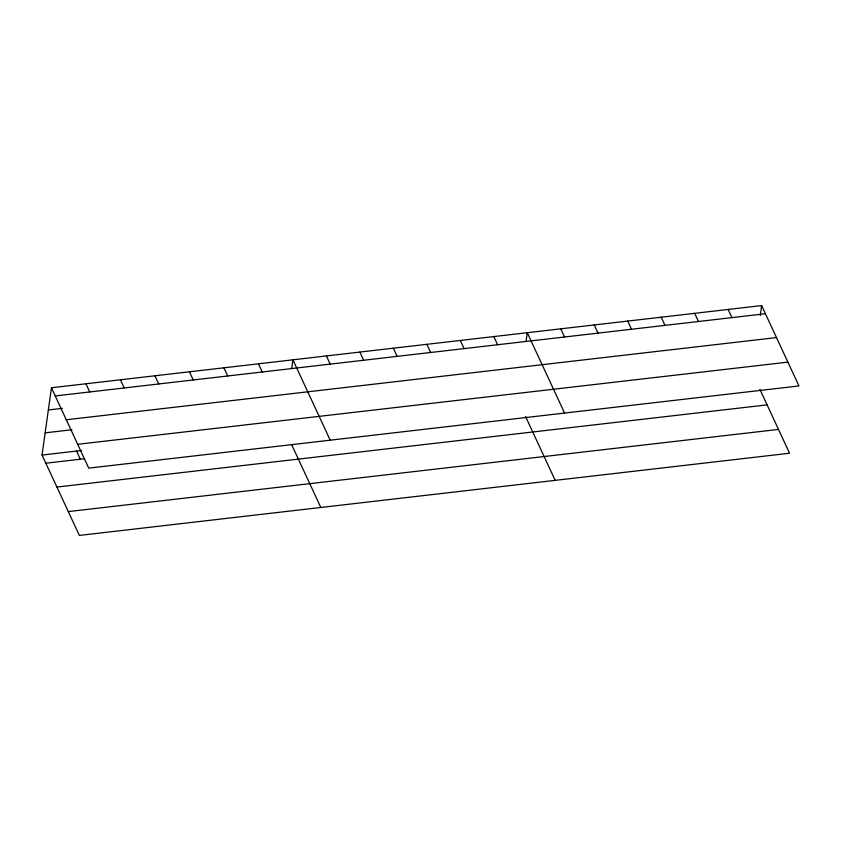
<?xml version="1.0" encoding="UTF-8"?>
<svg xmlns="http://www.w3.org/2000/svg" width="841" height="841" viewBox="0 0 841 841"><rect width="100%" height="100%" fill="white"/><g stroke="black" fill="none" stroke-linecap="round" stroke-linejoin="round"><path stroke-width="1.26" d="M759.917 389.372L789.552 453.236L79.359 535.423L42.05 455.055L51.448 387.764L761.641 305.577L798.95 385.945L88.747 468.132L51.448 387.764M291.701 368.453L292.91 359.822L330.219 440.19M526.067 341.33L527.275 332.7L564.584 413.068M760.264 315.449L761.641 305.577M55.233 395.943L765.436 313.746M48.347 409.966L62.402 408.348M66.292 419.764L776.495 337.577M45.151 432.842L71.979 429.74M77.687 444.311L787.891 362.124M42.05 455.055L81.661 450.471M45.845 463.223L84.174 458.787M56.904 487.055L767.108 404.868M68.3 511.601L778.493 429.415M728.159 309.456L731.954 317.625M694.677 313.325L698.472 321.504M661.205 317.204L664.989 325.372M627.722 321.073L631.517 329.252M594.24 324.952L598.035 333.12M560.758 328.82L564.553 336.999M493.793 336.579L497.588 344.747M525.551 416.495L555.186 480.358M460.311 340.447L464.106 348.626M426.839 344.326L430.624 352.495M393.357 348.195L397.152 356.374M359.874 352.074L363.669 360.242M326.392 355.943L330.187 364.121M258.418 363.817L262.213 371.985M291.732 444.815L320.82 507.48M223.916 367.801L227.711 375.98M189.425 371.796L193.22 379.974M154.933 375.79L158.728 383.959M120.431 379.785L124.226 387.953M85.94 383.769L89.735 391.948M76.542 451.06L80.337 459.228"/></g></svg>
